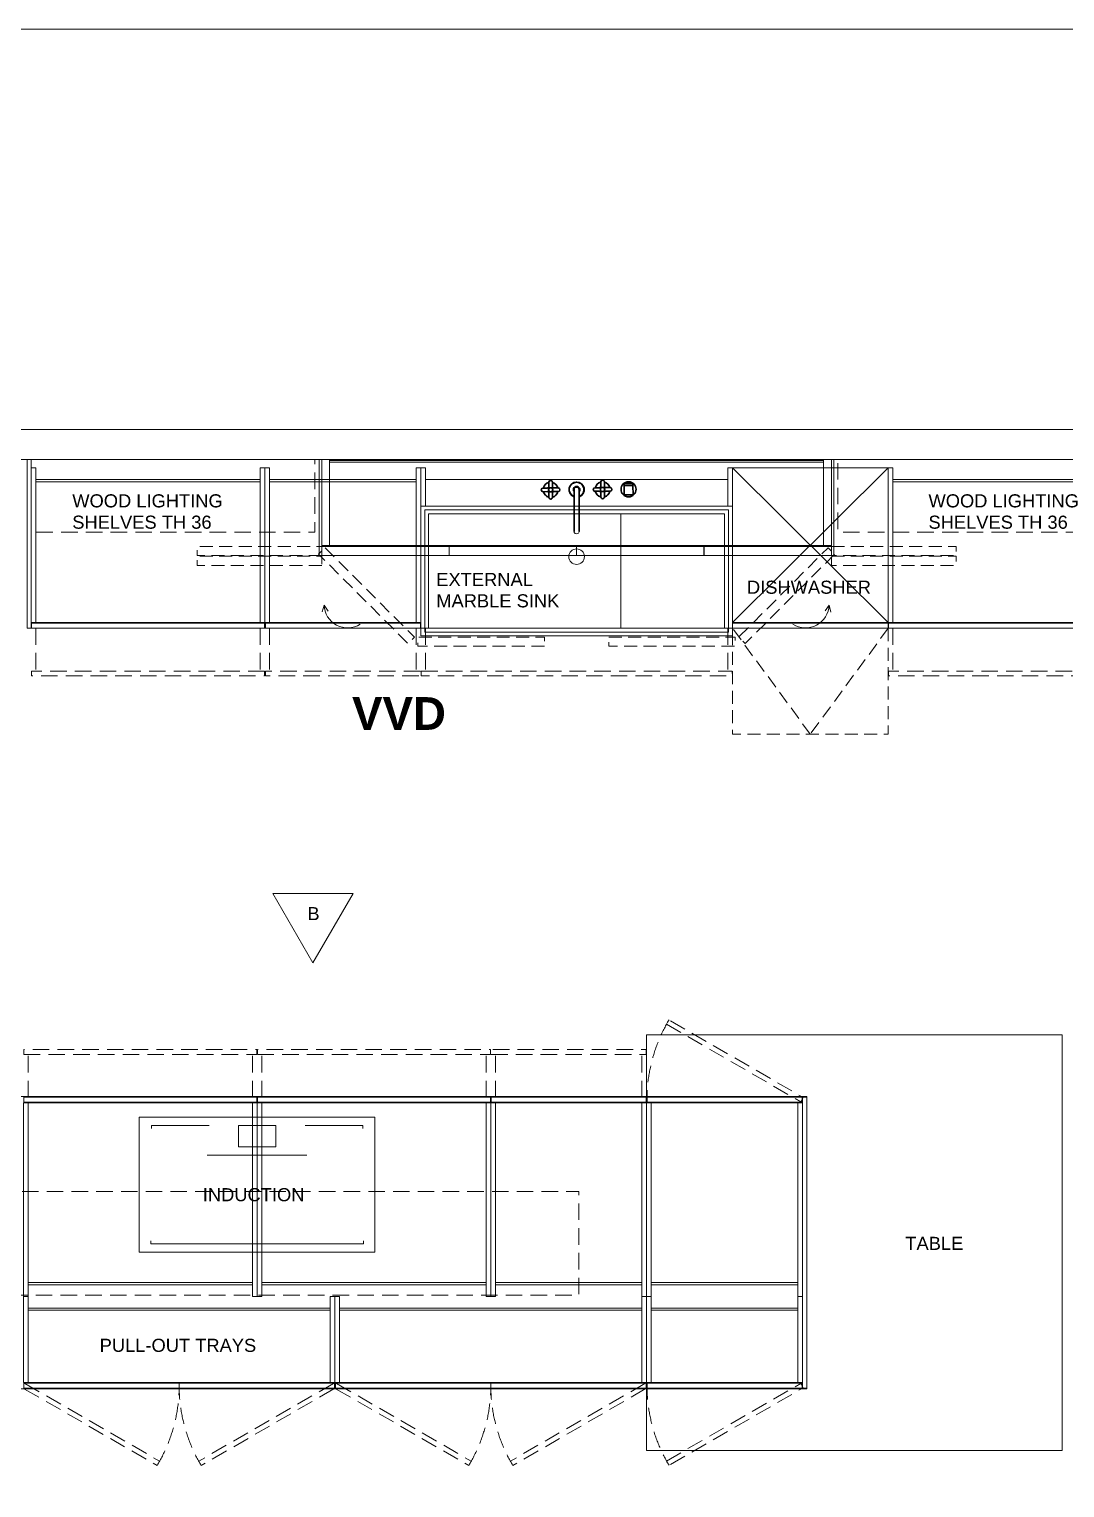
# Model space of a CAD drawing. Header units: millimetres. Extents: x -19300 to 834, y 3250 to 21602.
# Drawn here: x -15526 to -11538, y 15986 to 21602 of the extents above; entities that cross this region are included whole.
import ezdxf

# ---------------------------------------------------------------- set-up
doc = ezdxf.new("R2010")
doc.units = ezdxf.units.MM
doc.header["$LTSCALE"] = 50
for name, pattern in [('NASCOSTAX2aa', [1.5, 1, -0.5]), ('NASCOSTAX5', [1.5, 1, -0.5]), ('TRATTEGGIATAX2SSSS', [1.905, 1.27, -0.635])]:
    doc.linetypes.add(name, pattern=pattern)
for name, color, linetype, lineweight in [('_MOLTENI FURNITURE', 7, 'Continuous', 5), ('DADA_FURNITURES', 7, 'Continuous', 13), ('Linee arredi', 7, 'Continuous', 5), ('Nessuna', 7, 'Continuous', 5)]:
    doc.layers.add(name, color=color, linetype=linetype, lineweight=lineweight)
doc.layers.add('A04-_SOLID-050', color=7, linetype='Continuous', lineweight=25, true_color=0x848484)
doc.styles.add('Arial (bold)', font='arialbd.ttf')
doc.styles.add('Helvetica', font='')
doc.styles.get('Helvetica').set_extended_font_data('Helvetica')

# ---------------------------------------------------------------- blocks, each defined once
blk = doc.blocks.new('Gruppo')
at = {"layer": 'DADA_FURNITURES', "color": 7, "linetype": 'Continuous', "lineweight": 5, "transparency": 33554687, "flags": 128}
for points in [[(-14409, 19945.6), (-14399, 19945.6), (-14399, 19575.6), (-14409, 19575.6)], [(-14399, 19945.6), (-14369, 19945.6), (-14369, 19614.6), (-14399, 19614.6)], [(-14399, 19945.6), (-12437, 19945.6), (-12437, 19614.6), (-14399, 19614.6)], [(-14369, 19941.3), (-12467, 19941.3), (-12467, 19934.6), (-14369, 19934.6)], [(-12467, 19945.6), (-12437, 19945.6), (-12437, 19614.6), (-12467, 19614.6)], [(-12437, 19945.6), (-12427, 19945.6), (-12427, 19575.6), (-12437, 19575.6)], [(-13909, 19575.6), (-14399, 19575.6), (-14399, 19610.6), (-13909, 19610.6)], [(-13908.3, 19610.6), (-13418.3, 19610.6), (-13418.3, 19575.6), (-13908.3, 19575.6)], [(-12927.8, 19575.6), (-13417.8, 19575.6), (-13417.8, 19610.6), (-12927.8, 19610.6)], [(-12927, 19610.6), (-12437, 19610.6), (-12437, 19575.6), (-12927, 19575.6)]]:
    blk.add_lwpolyline(points, close=True, dxfattribs=at)
at = {"layer": 'DADA_FURNITURES', "linetype": 'NASCOSTAX5', "lineweight": 5, "transparency": 33554687, "flags": 128}
for points in [[(-14399, 19575.6), (-14879, 19575.6), (-14879, 19610.6), (-14399, 19610.6)], [(-14386.6, 19605.5), (-14042.3, 19261.1), (-14067, 19236.4), (-14411.4, 19580.7)], [(-12424.6, 19580.7), (-12769, 19236.4), (-12793.7, 19261.1), (-12449.4, 19605.5)], [(-12437, 19610.6), (-11957, 19610.6), (-11957, 19575.6), (-12437, 19575.6)], [(-14399, 19537.5), (-14879, 19537.5), (-14879, 19572.5), (-14399, 19572.5)], [(-12437, 19572.5), (-11957, 19572.5), (-11957, 19537.5), (-12437, 19537.5)], [(-13541.8, 19226.1), (-14028.8, 19226.1), (-14028.8, 19261.1), (-13541.8, 19261.1)], [(-13294.2, 19261.1), (-12807.2, 19261.1), (-12807.2, 19226.1), (-13294.2, 19226.1)]]:
    blk.add_lwpolyline(points, close=True, dxfattribs=at)
at = {"layer": 'DADA_FURNITURES', "color": 7, "linetype": 'Continuous', "lineweight": 5, "transparency": 33554687, "flags": 128}
for points in [[(-14398, 19358), (-14390.4, 19384.6), (-14375, 19361.7)], [(-12461.5, 19362), (-12445.6, 19384.6), (-12438.5, 19357.9)]]:
    blk.add_lwpolyline(points, dxfattribs=at)
at = {"layer": 'DADA_FURNITURES', "linetype": 'Continuous', "lineweight": 5, "transparency": 33554687}
for centre, start, end in [((-14299.4, 19387.8), 182.0416, 302.0416), ((-12536.7, 19387.8), 237.9584, 357.9584)]:
    blk.add_arc(centre, 91.1, start, end, dxfattribs=at)
blk = doc.blocks.new('Gruppo-144')
at = {"layer": 'DADA_FURNITURES'}
for p, q in [((-15530.4, 16677.9), (-14366.4, 16677.9)), ((-15530.4, 16669.9), (-14366.4, 16669.9)), ((-15530.4, 16391.9), (-14366.4, 16391.9))]:
    blk.add_line(p, q, dxfattribs=at)
at = {"layer": 'DADA_FURNITURES', "flags": 128}
for points in [[(-15548.4, 16722.9), (-15530.4, 16722.9), (-15530.4, 16391.9), (-15548.4, 16391.9), (-15548.4, 16722.9)], [(-14366.4, 16722.9), (-14348.4, 16722.9), (-14348.4, 16391.9), (-14366.4, 16391.9), (-14366.4, 16722.9)], [(-15546.9, 16388.9), (-14948.4, 16388.9), (-14948.4, 16369.9), (-15546.9, 16369.9), (-15546.9, 16388.9)], [(-14349.9, 16388.9), (-14948.4, 16388.9), (-14948.4, 16369.9), (-14349.9, 16369.9), (-14349.9, 16388.9)]]:
    blk.add_lwpolyline(points, dxfattribs=at)
at = {"layer": 'DADA_FURNITURES', "color": 7, "linetype": 'TRATTEGGIATAX2SSSS', "lineweight": 5, "flags": 128}
for points in [[(-15542.2, 16387.7), (-15023.8, 16088.4), (-15033.3, 16072), (-15551.7, 16371.2), (-15542.2, 16387.7)], [(-14354.7, 16387.7), (-14873, 16088.4), (-14863.5, 16072), (-14345.2, 16371.2), (-14354.7, 16387.7)]]:
    blk.add_lwpolyline(points, dxfattribs=at)
at = {"layer": 'DADA_FURNITURES', "color": 7, "linetype": 'TRATTEGGIATAX2SSSS', "lineweight": 5}
for centre, start, end in [((-15546.9, 16379.4), 329.0906, 0.9094), ((-14349.9, 16379.4), 179.0906, 210.9094)]:
    blk.add_arc(centre, 598.6, start, end, dxfattribs=at)
blk = doc.blocks.new('Gruppo-145')
at = {"layer": 'DADA_FURNITURES'}
for p, q in [((-14330.4, 16677.9), (-13166.4, 16677.9)), ((-14330.4, 16669.9), (-13166.4, 16669.9)), ((-14330.4, 16391.9), (-13166.4, 16391.9))]:
    blk.add_line(p, q, dxfattribs=at)
at = {"layer": 'DADA_FURNITURES', "flags": 128}
for points in [[(-14348.4, 16722.9), (-14330.4, 16722.9), (-14330.4, 16391.9), (-14348.4, 16391.9), (-14348.4, 16722.9)], [(-13166.4, 16722.9), (-13148.4, 16722.9), (-13148.4, 16391.9), (-13166.4, 16391.9), (-13166.4, 16722.9)], [(-14346.9, 16388.9), (-13748.4, 16388.9), (-13748.4, 16369.9), (-14346.9, 16369.9), (-14346.9, 16388.9)], [(-13149.9, 16388.9), (-13748.4, 16388.9), (-13748.4, 16369.9), (-13149.9, 16369.9), (-13149.9, 16388.9)]]:
    blk.add_lwpolyline(points, dxfattribs=at)
at = {"layer": 'DADA_FURNITURES', "color": 7, "linetype": 'TRATTEGGIATAX2SSSS', "lineweight": 5, "flags": 128}
for points in [[(-14342.2, 16387.7), (-13823.8, 16088.4), (-13833.3, 16072), (-14351.7, 16371.2), (-14342.2, 16387.7)], [(-13154.7, 16387.7), (-13673, 16088.4), (-13663.5, 16072), (-13145.2, 16371.2), (-13154.7, 16387.7)]]:
    blk.add_lwpolyline(points, dxfattribs=at)
at = {"layer": 'DADA_FURNITURES', "color": 7, "linetype": 'TRATTEGGIATAX2SSSS', "lineweight": 5}
for centre, start, end in [((-14346.9, 16379.4), 329.0906, 0.9094), ((-13149.9, 16379.4), 179.0906, 210.9094)]:
    blk.add_arc(centre, 598.6, start, end, dxfattribs=at)
blk = doc.blocks.new('Gruppo-146')
at = {"layer": 'DADA_FURNITURES'}
for p, q in [((-13130.4, 16677.9), (-12566.4, 16677.9)), ((-13130.4, 16669.9), (-12566.4, 16669.9)), ((-13130.4, 16391.9), (-12566.4, 16391.9))]:
    blk.add_line(p, q, dxfattribs=at)
at = {"layer": 'DADA_FURNITURES', "flags": 128}
for points in [[(-13148.4, 16722.9), (-13130.4, 16722.9), (-13130.4, 16391.9), (-13148.4, 16391.9), (-13148.4, 16722.9)], [(-12566.4, 16722.9), (-12548.4, 16722.9), (-12548.4, 16391.9), (-12566.4, 16391.9), (-12566.4, 16722.9)], [(-13146.9, 16388.9), (-12549.9, 16388.9), (-12549.9, 16369.9), (-13146.9, 16369.9), (-13146.9, 16388.9)]]:
    blk.add_lwpolyline(points, dxfattribs=at)
at = {"layer": 'DADA_FURNITURES', "color": 7, "linetype": 'TRATTEGGIATAX2SSSS', "lineweight": 5, "flags": 128}
blk.add_lwpolyline([(-13071.7, 16089.2), (-12554.7, 16387.7), (-12545.2, 16371.2), (-13062.2, 16072.7), (-13071.7, 16089.2)], dxfattribs=at)
at = {"layer": 'DADA_FURNITURES', "color": 7, "linetype": 'TRATTEGGIATAX2SSSS', "lineweight": 5}
blk.add_arc((-12549.9, 16379.4), 597, 179.0882, 210.9118, dxfattribs=at)
blk = doc.blocks.new('Gruppo-147')
at = {"layer": 'DADA_FURNITURES'}
for p, q in [((-13130.4, 17467.9), (-12566.4, 17467.9)), ((-13130.4, 16775.9), (-12566.4, 16775.9)), ((-13130.4, 16767.9), (-12566.4, 16767.9))]:
    blk.add_line(p, q, dxfattribs=at)
at = {"layer": 'DADA_FURNITURES', "color": 7, "linetype": 'TRATTEGGIATAX2SSSS', "lineweight": 5, "flags": 128}
blk.add_lwpolyline([(-13071.7, 17770.7), (-12554.7, 17472.2), (-12545.2, 17488.7), (-13062.2, 17787.2), (-13071.7, 17770.7)], dxfattribs=at)
at = {"layer": 'DADA_FURNITURES', "flags": 128}
for points in [[(-13148.4, 16722.9), (-13130.4, 16722.9), (-13130.4, 17467.9), (-13148.4, 17467.9), (-13148.4, 16722.9)], [(-13146.9, 17470.9), (-12549.9, 17470.9), (-12549.9, 17489.9), (-13146.9, 17489.9), (-13146.9, 17470.9)], [(-12566.4, 16722.9), (-12548.4, 16722.9), (-12548.4, 17467.9), (-12566.4, 17467.9), (-12566.4, 16722.9)]]:
    blk.add_lwpolyline(points, dxfattribs=at)
at = {"layer": 'DADA_FURNITURES', "color": 7, "linetype": 'TRATTEGGIATAX2SSSS', "lineweight": 5}
blk.add_arc((-12549.9, 17480.4), 597.1, 149.0883, 180.9117, dxfattribs=at)
blk = doc.blocks.new('Gruppo-148')
at = {"layer": 'DADA_FURNITURES', "color": 7, "linetype": 'TRATTEGGIATAX2SSSS', "lineweight": 5}
for p, q in [((-13730.4, 17489.9), (-13730.4, 17654.9)), ((-13166.4, 17489.9), (-13166.4, 17654.9))]:
    blk.add_line(p, q, dxfattribs=at)
at = {"layer": 'DADA_FURNITURES'}
for p, q in [((-13730.4, 17467.9), (-13166.4, 17467.9)), ((-13730.4, 16775.9), (-13166.4, 16775.9)), ((-13730.4, 16767.9), (-13166.4, 16767.9))]:
    blk.add_line(p, q, dxfattribs=at)
at = {"layer": 'DADA_FURNITURES', "color": 7, "linetype": 'TRATTEGGIATAX2SSSS', "lineweight": 5, "flags": 128}
blk.add_lwpolyline([(-13746.9, 17654.9), (-13149.9, 17654.9), (-13149.9, 17673.9), (-13746.9, 17673.9), (-13746.9, 17654.9)], dxfattribs=at)
at = {"layer": 'DADA_FURNITURES', "flags": 128}
for points in [[(-13748.4, 16722.9), (-13730.4, 16722.9), (-13730.4, 17467.9), (-13748.4, 17467.9), (-13748.4, 16722.9)], [(-13746.9, 17470.9), (-13149.9, 17470.9), (-13149.9, 17489.9), (-13746.9, 17489.9), (-13746.9, 17470.9)], [(-13166.4, 16722.9), (-13148.4, 16722.9), (-13148.4, 17467.9), (-13166.4, 17467.9), (-13166.4, 16722.9)]]:
    blk.add_lwpolyline(points, dxfattribs=at)
blk = doc.blocks.new('Gruppo-149')
at = {"layer": 'DADA_FURNITURES', "color": 7, "linetype": 'TRATTEGGIATAX2SSSS', "lineweight": 5}
for p, q in [((-14630.4, 17489.9), (-14630.4, 17654.9)), ((-13766.4, 17489.9), (-13766.4, 17654.9))]:
    blk.add_line(p, q, dxfattribs=at)
at = {"layer": 'DADA_FURNITURES'}
for p, q in [((-14630.4, 17467.9), (-13766.4, 17467.9)), ((-14630.4, 16775.9), (-13766.4, 16775.9)), ((-14630.4, 16767.9), (-13766.4, 16767.9))]:
    blk.add_line(p, q, dxfattribs=at)
at = {"layer": 'DADA_FURNITURES', "color": 7, "linetype": 'TRATTEGGIATAX2SSSS', "lineweight": 5, "flags": 128}
blk.add_lwpolyline([(-14646.9, 17654.9), (-13749.9, 17654.9), (-13749.9, 17673.9), (-14646.9, 17673.9), (-14646.9, 17654.9)], dxfattribs=at)
at = {"layer": 'DADA_FURNITURES', "flags": 128}
for points in [[(-14648.4, 16722.9), (-14630.4, 16722.9), (-14630.4, 17467.9), (-14648.4, 17467.9), (-14648.4, 16722.9)], [(-14646.9, 17470.9), (-13749.9, 17470.9), (-13749.9, 17489.9), (-14646.9, 17489.9), (-14646.9, 17470.9)], [(-13766.4, 16722.9), (-13748.4, 16722.9), (-13748.4, 17467.9), (-13766.4, 17467.9), (-13766.4, 16722.9)]]:
    blk.add_lwpolyline(points, dxfattribs=at)
blk = doc.blocks.new('Gruppo-150')
at = {"layer": 'DADA_FURNITURES', "color": 7, "linetype": 'TRATTEGGIATAX2SSSS', "lineweight": 5}
for p, q in [((-15530.4, 17489.9), (-15530.4, 17654.9)), ((-14666.4, 17489.9), (-14666.4, 17654.9))]:
    blk.add_line(p, q, dxfattribs=at)
at = {"layer": 'DADA_FURNITURES'}
for p, q in [((-15530.4, 17467.9), (-14666.4, 17467.9)), ((-15530.4, 16775.9), (-14666.4, 16775.9)), ((-15530.4, 16767.9), (-14666.4, 16767.9))]:
    blk.add_line(p, q, dxfattribs=at)
at = {"layer": 'DADA_FURNITURES', "color": 7, "linetype": 'TRATTEGGIATAX2SSSS', "lineweight": 5, "flags": 128}
blk.add_lwpolyline([(-15546.9, 17654.9), (-14649.9, 17654.9), (-14649.9, 17673.9), (-15546.9, 17673.9), (-15546.9, 17654.9)], dxfattribs=at)
at = {"layer": 'DADA_FURNITURES', "flags": 128}
for points in [[(-15548.4, 16722.9), (-15530.4, 16722.9), (-15530.4, 17467.9), (-15548.4, 17467.9), (-15548.4, 16722.9)], [(-15546.9, 17470.9), (-14649.9, 17470.9), (-14649.9, 17489.9), (-15546.9, 17489.9), (-15546.9, 17470.9)], [(-14666.4, 16722.9), (-14648.4, 16722.9), (-14648.4, 17467.9), (-14666.4, 17467.9), (-14666.4, 16722.9)]]:
    blk.add_lwpolyline(points, dxfattribs=at)
blk = doc.blocks.new('Gruppo-156')
at = {"layer": 'DADA_FURNITURES', "color": 251, "linetype": 'Continuous', "lineweight": 5, "true_color": 0x5b5b5b, "transparency": 33554687}
blk.add_line((-14456.4, 17266.3), (-14840.4, 17266.3), dxfattribs=at)
at = {"layer": 'DADA_FURNITURES', "color": 7, "linetype": 'Continuous', "lineweight": 5, "transparency": 33554687, "flags": 128}
blk.add_lwpolyline([(-14194.4, 16893.3), (-15102.4, 16893.3), (-15102.4, 17413.3), (-14194.4, 17413.3)], close=True, dxfattribs=at)
at = {"layer": 'DADA_FURNITURES', "color": 251, "linetype": 'Continuous', "lineweight": 5, "true_color": 0x5b5b5b, "transparency": 33554687, "flags": 128}
for points in [[(-15055.4, 17369.3), (-15055.4, 17381.3), (-14833.4, 17381.3)], [(-14241.4, 17369.3), (-14241.4, 17381.3), (-14463.4, 17381.3)], [(-14238.9, 16937.3), (-14238.9, 16925.3), (-15057.9, 16925.3), (-15057.9, 16937.3)]]:
    blk.add_lwpolyline(points, dxfattribs=at)
blk.add_lwpolyline([(-14576.5, 17298.3), (-14720.3, 17298.3), (-14720.3, 17381.3), (-14576.5, 17381.3)], close=True, dxfattribs=at)
blk = doc.blocks.new('Gruppo-161')
at = {"layer": 'DADA_FURNITURES'}
for p, q in [((-14036, 19867.6), (-14600, 19867.6)), ((-14036, 19859.6), (-14600, 19859.6)), ((-14036, 19317.6), (-14600, 19317.6))]:
    blk.add_line(p, q, dxfattribs=at)
at = {"layer": 'DADA_FURNITURES', "color": 7, "linetype": 'TRATTEGGIATAX2SSSS', "lineweight": 5}
for p, q in [((-14600, 19295.6), (-14600, 19130.6)), ((-14036, 19295.6), (-14036, 19130.6))]:
    blk.add_line(p, q, dxfattribs=at)
at = {"layer": 'DADA_FURNITURES', "flags": 128}
for points in [[(-14600, 19912.6), (-14618, 19912.6), (-14618, 19317.6), (-14600, 19317.6), (-14600, 19912.6)], [(-14018, 19912.6), (-14036, 19912.6), (-14036, 19317.6), (-14018, 19317.6), (-14018, 19912.6)], [(-14019.5, 19314.6), (-14616.5, 19314.6), (-14616.5, 19295.6), (-14019.5, 19295.6), (-14019.5, 19314.6)]]:
    blk.add_lwpolyline(points, dxfattribs=at)
at = {"layer": 'DADA_FURNITURES', "color": 7, "linetype": 'TRATTEGGIATAX2SSSS', "lineweight": 5, "flags": 128}
blk.add_lwpolyline([(-14019.5, 19130.6), (-14616.5, 19130.6), (-14616.5, 19111.6), (-14019.5, 19111.6), (-14019.5, 19130.6)], dxfattribs=at)
blk = doc.blocks.new('Gruppo-162')
at = {"layer": 'DADA_FURNITURES'}
for p, q in [((-14636, 19867.6), (-15500, 19867.6)), ((-14636, 19859.6), (-15500, 19859.6)), ((-14636, 19317.6), (-15500, 19317.6))]:
    blk.add_line(p, q, dxfattribs=at)
at = {"layer": 'DADA_FURNITURES', "color": 7, "linetype": 'TRATTEGGIATAX2SSSS', "lineweight": 5}
for p, q in [((-15500, 19295.6), (-15500, 19130.6)), ((-14636, 19295.6), (-14636, 19130.6))]:
    blk.add_line(p, q, dxfattribs=at)
at = {"layer": 'DADA_FURNITURES', "flags": 128}
for points in [[(-15500, 19912.6), (-15518, 19912.6), (-15518, 19317.6), (-15500, 19317.6), (-15500, 19912.6)], [(-14618, 19912.6), (-14636, 19912.6), (-14636, 19317.6), (-14618, 19317.6), (-14618, 19912.6)], [(-14619.5, 19314.6), (-15516.5, 19314.6), (-15516.5, 19295.6), (-14619.5, 19295.6), (-14619.5, 19314.6)]]:
    blk.add_lwpolyline(points, dxfattribs=at)
at = {"layer": 'DADA_FURNITURES', "color": 7, "linetype": 'TRATTEGGIATAX2SSSS', "lineweight": 5, "flags": 128}
blk.add_lwpolyline([(-14619.5, 19130.6), (-15516.5, 19130.6), (-15516.5, 19111.6), (-14619.5, 19111.6), (-14619.5, 19130.6)], dxfattribs=at)
blk = doc.blocks.new('Simbolo-10')
at = {"layer": 'DADA_FURNITURES', "color": 7, "linetype": 'TRATTEGGIATAX2SSSS', "lineweight": 5}
for p, q in [((-216.5, 582), (-381.5, 582)), ((-216.5, -582), (-381.5, -582))]:
    blk.add_line(p, q, dxfattribs=at)
at = {"layer": 'DADA_FURNITURES'}
blk.add_line((355.5, 582), (355.5, -582), dxfattribs=at)
at = {"layer": 'DADA_FURNITURES', "color": 7, "linetype": 'Continuous', "lineweight": 5}
for p, q in [((309.6, 129), (309.1, 129)), ((309.7, 112), (309.6, 129)), ((322.7, 112.1), (322.6, 129)), ((323.1, 129), (322.6, 129)), ((287.3, 106.8), (287.3, 106.3)), ((304.2, 106.4), (287.3, 106.3)), ((304.3, 93.4), (287.3, 93.3)), ((287.3, 93.3), (287.3, 92.8)), ((304.2, 106.9), (304.2, 106.4)), ((304.3, 92.9), (304.3, 93.4)), ((307.7, 108.4), (308.1, 108.1)), ((308.1, 108.1), (307.8, 108.4)), ((308.2, 91.8), (307.8, 91.5)), ((307.9, 91.4), (308.2, 91.8)), ((309.2, 112), (309.7, 112)), ((309.4, 87.9), (309.9, 87.9)), ((309.5, 71), (310, 71)), ((309.9, 87.9), (310, 71)), ((323.2, 112.1), (322.7, 112.1)), ((322.9, 88), (323, 71)), ((323.4, 88), (322.9, 88)), ((323, 71), (323.5, 71)), ((324.7, 108.6), (324.4, 108.2)), ((324.4, 108.2), (324.7, 108.5)), ((324.9, 91.6), (324.5, 91.9)), ((324.5, 91.9), (324.8, 91.5)), ((328.3, 107.1), (328.3, 106.6)), ((328.3, 106.6), (345.3, 106.7)), ((328.4, 93.6), (345.3, 93.7)), ((328.4, 93.1), (328.4, 93.6)), ((345.3, 106.7), (345.3, 107.2)), ((345.3, 93.2), (345.3, 93.7)), ((288.6, -93.2), (288.6, -93.7)), ((305.5, -93.6), (288.6, -93.7)), ((305.6, -106.6), (288.7, -106.7)), ((288.7, -106.7), (288.7, -107.2)), ((305.5, -93.1), (305.5, -93.6)), ((305.6, -107.1), (305.6, -106.6)), ((309.5, -91.9), (309.1, -91.5)), ((309.1, -91.6), (309.4, -91.9)), ((309.5, -108.2), (309.2, -108.5)), ((309.2, -108.6), (309.6, -108.2)), ((311, -71), (310.5, -71)), ((310.6, -88), (311.1, -88)), ((310.7, -112.1), (311.2, -112.1)), ((311.1, -88), (311, -71)), ((311.2, -112.1), (311.3, -129)), ((324, -87.9), (323.9, -71)), ((324.4, -71), (323.9, -71)), ((324.5, -87.9), (324, -87.9)), ((324.2, -112), (324.3, -129)), ((324.7, -112), (324.2, -112)), ((326, -91.4), (325.7, -91.8)), ((325.7, -91.8), (326.1, -91.5)), ((325.8, -108.1), (326.1, -108.4)), ((326.2, -108.4), (325.8, -108.1)), ((329.6, -92.9), (329.6, -93.4)), ((329.6, -93.4), (346.6, -93.3)), ((329.7, -106.4), (346.7, -106.3)), ((329.7, -106.9), (329.7, -106.4)), ((346.6, -93.3), (346.6, -92.8)), ((346.7, -106.8), (346.7, -106.3)), ((310.8, -129), (311.3, -129)), ((324.3, -129), (324.8, -129)), ((340.8, -182.8), (340.9, -201.2)), ((340.9, -201.2), (341, -216.8))]:
    blk.add_line(p, q, dxfattribs=at)
at = {"layer": 'DADA_FURNITURES', "color": 7, "linetype": 'Continuous', "lineweight": 30}
for p, q in [((309.2, 112), (309.1, 129)), ((323.2, 112.1), (323.1, 129)), ((304.2, 106.9), (287.3, 106.8)), ((304.3, 92.9), (287.3, 92.8)), ((309.4, 87.9), (309.5, 71)), ((323.4, 88), (323.5, 71)), ((328.3, 107.1), (345.3, 107.2)), ((328.4, 93.1), (345.3, 93.2)), ((157.3, 10), (156, 10)), ((317, 10), (157.3, 10)), ((157.3, -10), (156, -10)), ((317, -10), (157.3, -10)), ((305.5, -93.1), (288.6, -93.2)), ((305.6, -107.1), (288.7, -107.2)), ((310.6, -88), (310.5, -71)), ((310.7, -112.1), (310.8, -129)), ((324.5, -87.9), (324.4, -71)), ((324.7, -112), (324.8, -129)), ((329.6, -92.9), (346.6, -92.8)), ((329.7, -106.9), (346.7, -106.8)), ((296.5, -215.1), (296.3, -185.2)), ((296.3, -185.2), (296.9, -185.2)), ((296.5, -215.1), (297.1, -215.1)), ((296.9, -183.1), (332.8, -182.8)), ((297.1, -217.2), (296.9, -183.1)), ((297.1, -217.2), (333, -216.9)), ((333, -216.9), (332.8, -182.8)), ((332.8, -184.4), (333.8, -184.4)), ((333, -215.4), (334, -215.4)), ((340.8, -182.8), (333.8, -182.9)), ((333.8, -182.9), (333.9, -201.2)), ((333.9, -201.2), (334, -216.9)), ((341, -216.8), (334, -216.9)), ((341.3, -183.3), (341.4, -201.1)), ((341.4, -201.1), (341.5, -216.3))]:
    blk.add_line(p, q, dxfattribs=at)
at = {"layer": 'DADA_FURNITURES', "color": 7, "linetype": 'TRATTEGGIATAX2SSSS', "lineweight": 5, "flags": 128}
blk.add_lwpolyline([(-381.5, 598.5), (-381.5, -598.5), (-400.5, -598.5), (-400.5, 598.5), (-381.5, 598.5)], dxfattribs=at)
at = {"layer": 'DADA_FURNITURES', "flags": 128}
for points in [[(400.5, 600), (400.5, 582), (254, 582), (254, 600), (400.5, 600)], [(400.5, -582), (400.5, -600), (254, -600), (254, -582), (400.5, -582)]]:
    blk.add_lwpolyline(points, dxfattribs=at)
at = {"layer": 'DADA_FURNITURES', "color": 7, "linetype": 'Continuous', "lineweight": 5}
for centre, radius in [((316.3, 100), 8.35), ((316.3, 100), 7.8), ((317.6, -100), 8.35), ((317.6, -100), 7.8), ((318.3, -200), 28.8)]:
    blk.add_circle(centre, radius, dxfattribs=at)
at = {"layer": 'DADA_FURNITURES', "color": 7, "linetype": 'Continuous', "lineweight": 30}
for centre, radius in [((316.3, 100), 8.15), ((316.3, 100), 8), ((317.6, -100), 8.15), ((317.6, -100), 8), ((318.3, -200), 29)]:
    blk.add_circle(centre, radius, dxfattribs=at)
for centre, radius, start, end in [((316.3, 100), 29, 104.3071, 166.3897), ((316.1, 129), 7, 0.3484, 180.3484), ((316.3, 100), 29, 14.3071, 76.3897), ((287.3, 99.8), 7, 90.3484, 270.3484), ((316.3, 100), 29, 194.3071, 256.3897), ((304.2, 111.9), 5, 270.3516, 315.4642), ((304.3, 87.9), 5, 45.2438, 90.3452), ((316.3, 100), 12, 135.2312, 135.4655), ((304.2, 112), 5, 315.2438, 0.3452), ((316.3, 100), 12, 225.2312, 225.4655), ((304.4, 87.9), 5, 0.3516, 45.4642), ((316.5, 71), 7, 180.3484, 0.3484), ((328.2, 112.1), 5, 180.3516, 225.4642), ((328.4, 88), 5, 135.2325, 180.3452), ((316.3, 100), 29, 284.3071, 284.9021), ((316.3, 100), 29, 284.9021, 346.3897), ((316.3, 100), 12, 45.2312, 45.4655), ((328.3, 112.1), 5, 225.2439, 270.3452), ((316.3, 100), 12, 315.2312, 315.4655), ((328.4, 88.1), 5, 90.3516, 135.4642), ((345.3, 100.2), 7, 270.3484, 90.3484), ((317, 0), 29, 200.1713, 159.8287), ((317, 0), 28.5, 200.541, 159.459), ((317, 0), 12.5, 270, 126.8698), ((317, 0), 10, 270, 90), ((317, 0), 12.5, 233.1302, 270), ((288.6, -100.2), 7, 90.3484, 270.3484), ((317.6, -100), 29, 104.3071, 166.3897), ((317.6, -100), 29, 194.3071, 256.3897), ((305.5, -88.1), 5, 270.3516, 315.4642), ((305.6, -112.1), 5, 45.2439, 90.3452), ((305.6, -88), 5, 315.2325, 0.3452), ((317.6, -100), 12, 135.2312, 135.4655), ((317.6, -100), 12, 225.2312, 225.4655), ((305.7, -112.1), 5, 0.3516, 45.4642), ((317.4, -71), 7, 0.3484, 180.3484), ((317.6, -100), 29, 14.3071, 76.3897), ((329.5, -87.9), 5, 180.3516, 225.4642), ((329.7, -112), 5, 135.2438, 180.3452), ((317.6, -100), 29, 284.9021, 346.3897), ((317.6, -100), 12, 45.2312, 45.4655), ((329.6, -87.9), 5, 225.2438, 270.3452), ((317.6, -100), 12, 315.2312, 315.4655), ((329.7, -111.9), 5, 90.3516, 135.4642), ((346.6, -99.8), 7, 270.3484, 90.3484), ((317.8, -129), 7, 180.3484, 0.3484), ((317.6, -100), 29, 284.3071, 284.9021), ((340.8, -183.3), 0.5, 0.3798, 90.3798), ((341, -216.3), 0.5, 270.3798, 0.3798)]:
    blk.add_arc(centre, radius, start, end, dxfattribs=at)
at = {"layer": 'DADA_FURNITURES', "color": 7, "linetype": 'Continuous', "lineweight": 5}
for centre, radius, start, end in [((316.3, 100), 28.5, 104.5571, 166.1397), ((316.1, 129), 6.5, 0.3484, 180.3484), ((316.3, 100), 28.5, 14.5571, 76.1397), ((287.3, 99.8), 6.5, 90.3484, 270.3484), ((316.3, 100), 28.5, 194.5571, 256.1397), ((304.2, 111.9), 5.5, 270.3498, 315.4658), ((304.3, 87.9), 5.5, 45.2309, 90.347), ((304.2, 112), 5.5, 315.2309, 0.347), ((316.3, 100), 11.5, 135.2312, 135.4655), ((316.3, 100), 11.5, 225.2312, 225.4655), ((304.4, 87.9), 5.5, 0.3498, 45.4658), ((316.5, 71), 6.5, 180.3484, 0.3484), ((328.2, 112.1), 5.5, 180.3498, 225.4658), ((328.4, 88), 5.5, 135.2309, 180.347), ((316.3, 100), 28.5, 284.5571, 284.9021), ((316.3, 100), 28.5, 284.9021, 346.1397), ((328.3, 112.1), 5.5, 225.2309, 270.347), ((316.3, 100), 11.5, 45.2312, 45.4655), ((328.4, 88.1), 5.5, 90.3498, 135.4658), ((316.3, 100), 11.5, 315.2312, 315.4655), ((345.3, 100.2), 6.5, 270.3484, 90.3484), ((317, 0), 12.3, 270, 125.609), ((317, 0), 12.3, 234.391, 270), ((288.6, -100.2), 6.5, 90.3484, 270.3484), ((317.6, -100), 28.5, 104.5571, 166.1397), ((317.6, -100), 28.5, 194.5571, 256.1397), ((305.5, -88.1), 5.5, 270.3498, 315.4658), ((305.6, -112.1), 5.5, 45.2309, 90.347), ((317.6, -100), 11.5, 135.2312, 135.4655), ((305.6, -88), 5.5, 315.2309, 0.347), ((317.6, -100), 11.5, 225.2312, 225.4655), ((305.7, -112.1), 5.5, 0.3498, 45.4658), ((317.4, -71), 6.5, 0.3484, 180.3484), ((329.5, -87.9), 5.5, 180.3498, 225.4658), ((329.7, -112), 5.5, 135.2309, 180.347), ((317.6, -100), 28.5, 14.5571, 76.1397), ((317.6, -100), 28.5, 284.9021, 346.1397), ((329.6, -87.9), 5.5, 225.2309, 270.347), ((317.6, -100), 11.5, 45.2312, 45.4655), ((329.7, -111.9), 5.5, 90.3498, 135.4658), ((317.6, -100), 11.5, 315.2312, 315.4655), ((346.6, -99.8), 6.5, 270.3484, 90.3484), ((317.8, -129), 6.5, 180.3484, 0.3484), ((317.6, -100), 28.5, 284.5571, 284.9021)]:
    blk.add_arc(centre, radius, start, end, dxfattribs=at)
at = {"layer": 'DADA_FURNITURES', "color": 7, "linetype": 'Continuous', "lineweight": 5, "transparency": 33554687}
blk.add_arc((156.7, 0), 10, 86.5013, 273.4987, dxfattribs=at)
at = {"layer": 'Linee arredi'}
for p, q in [((-246.5, -600), (-246.5, 600)), ((-246.5, 600), (254, 600)), ((254, 600), (-232.5, 600)), ((-231.5, -585), (-231.5, 585)), ((-231.5, 585), (239, 585)), ((-231.5, -585), (-231.5, 585)), ((-216.5, 570), (224, 570)), ((-216.5, -570), (-216.5, 570)), ((224, 570), (224, -570)), ((239, 585), (239, -585)), ((254, 600), (254, -600)), ((254, 600), (254, -600)), ((254, -600), (-246.5, -600)), ((254, -600), (-232.5, -600)), ((239, -585), (-231.5, -585)), ((224, -570), (-216.5, -570))]:
    blk.add_line(p, q, dxfattribs=at)
blk.add_circle((59, 0), 30, dxfattribs=at)
blk = doc.blocks.new('Gruppo-163')
at = {"layer": 'DADA_FURNITURES'}
for p, q in [((-12218, 19317.6), (-12818, 19912.6)), ((-12818, 19317.6), (-12218, 19912.6))]:
    blk.add_line(p, q, dxfattribs=at)
at = {"layer": 'DADA_FURNITURES', "linetype": 'NASCOSTAX2aa'}
for p, q in [((-12518, 18887.7), (-12818, 19295.6)), ((-12218, 19295.6), (-12518, 18887.7))]:
    blk.add_line(p, q, dxfattribs=at)
at = {"layer": 'DADA_FURNITURES', "flags": 128}
blk.add_lwpolyline([(-12218, 19317.6), (-12818, 19317.6), (-12818, 19912.6), (-12218, 19912.6), (-12218, 19317.6)], dxfattribs=at)
at = {"layer": 'DADA_FURNITURES', "color": 7, "linetype": 'Continuous', "lineweight": 5, "transparency": 33554687, "flags": 128}
blk.add_lwpolyline([(-12818, 19314.6), (-12218, 19314.6), (-12218, 19295.6), (-12818, 19295.6)], close=True, dxfattribs=at)
at = {"layer": 'DADA_FURNITURES', "linetype": 'NASCOSTAX2aa', "flags": 128}
blk.add_lwpolyline([(-12218, 19295.6), (-12218, 18887.7), (-12818, 18887.7), (-12818, 19295.6)], dxfattribs=at)
blk = doc.blocks.new('Gruppo-164')
at = {"layer": 'DADA_FURNITURES'}
for p, q in [((-11336, 19867.6), (-12200, 19867.6)), ((-11336, 19859.6), (-12200, 19859.6)), ((-11336, 19317.6), (-12200, 19317.6))]:
    blk.add_line(p, q, dxfattribs=at)
at = {"layer": 'DADA_FURNITURES', "color": 7, "linetype": 'TRATTEGGIATAX2SSSS', "lineweight": 5}
for p, q in [((-12200, 19295.6), (-12200, 19130.6)), ((-11336, 19295.6), (-11336, 19130.6))]:
    blk.add_line(p, q, dxfattribs=at)
at = {"layer": 'DADA_FURNITURES', "flags": 128}
for points in [[(-12200, 19912.6), (-12218, 19912.6), (-12218, 19317.6), (-12200, 19317.6), (-12200, 19912.6)], [(-11318, 19912.6), (-11336, 19912.6), (-11336, 19317.6), (-11318, 19317.6), (-11318, 19912.6)], [(-11319.5, 19314.6), (-12216.5, 19314.6), (-12216.5, 19295.6), (-11319.5, 19295.6), (-11319.5, 19314.6)]]:
    blk.add_lwpolyline(points, dxfattribs=at)
at = {"layer": 'DADA_FURNITURES', "color": 7, "linetype": 'TRATTEGGIATAX2SSSS', "lineweight": 5, "flags": 128}
blk.add_lwpolyline([(-11319.5, 19130.6), (-12216.5, 19130.6), (-12216.5, 19111.6), (-11319.5, 19111.6), (-11319.5, 19130.6)], dxfattribs=at)

msp = doc.modelspace()

# ---------------------------------------------------------------- linework, layer by layer
at = {"layer": 'A04-_SOLID-050', "color": 7, "linetype": 'Continuous', "lineweight": 5, "flags": 128}
msp.add_lwpolyline([(-17530.6, 19945.6), (-10050, 19945.6), (-10050, 20061), (-17530.6, 20061), (-17530.6, 20036.7)], close=True, dxfattribs=at)
at = {"layer": 'DADA_FURNITURES', "color": 7, "linetype": 'Continuous', "lineweight": 5, "transparency": 33554687}
msp.add_line((-13248, 19295.6), (-13248, 19736.1), dxfattribs=at)
at = {"layer": 'DADA_FURNITURES', "color": 7, "linetype": 'Continuous', "lineweight": 5, "transparency": 33554687, "flags": 128}
for points in [[(-19300, 21602), (833.5, 21602), (833.5, 3250), (-19300, 3250)], [(-15534, 19945.6), (-15518, 19945.6), (-15518, 19295.6), (-15534, 19295.6)], [(-15518, 19945.6), (-11318, 19945.6), (-11318, 19295.6), (-15518, 19295.6)], [(-14433.1, 18007), (-14278.8, 18274.3), (-14587.4, 18274.7)], [(-13148.8, 17730), (-11548.8, 17730), (-11548.8, 16130), (-13148.8, 16130)], [(-16764.5, 17492.9), (-12532.1, 17492.9), (-12532.1, 16366.9), (-16764.5, 16366.9)], [(-12532.1, 17489.9), (-12532.1, 16369.9), (-12548.4, 16369.9), (-12548.4, 17489.9)]]:
    msp.add_lwpolyline(points, close=True, dxfattribs=at)
at = {"layer": 'DADA_FURNITURES', "color": 7, "linetype": 'TRATTEGGIATAX2SSSS', "lineweight": 5, "flags": 128}
for points in [[(-15518, 19945.6), (-14425.6, 19945.6), (-14425.6, 19665.6), (-15518, 19665.6)], [(-12411.8, 19945.6), (-11319.4, 19945.6), (-11319.4, 19665.6), (-12411.8, 19665.6)], [(-15839.1, 17127.3), (-13409.1, 17127.3), (-13409.1, 16727.3), (-15839.1, 16727.3)]]:
    msp.add_lwpolyline(points, close=True, dxfattribs=at)

# ---------------------------------------------------------------- block references
at = {"layer": 'DADA_FURNITURES', "color": 7, "transparency": 33554687}
for name in ['Gruppo', 'Gruppo-162', 'Gruppo-161', 'Gruppo-164', 'Gruppo-147', 'Gruppo-150', 'Gruppo-149', 'Gruppo-148', 'Gruppo-156', 'Gruppo-144', 'Gruppo-145', 'Gruppo-146']:
    msp.add_blockref(name, (0, 0), dxfattribs=at)
at = {"layer": 'DADA_FURNITURES', "color": 7, "transparency": 33554687, "rotation": 90}
msp.add_blockref('Simbolo-10', (-13418, 19512.1), dxfattribs=at)
at = {"layer": 'Nessuna', "color": 7, "transparency": 33554687}
msp.add_blockref('Gruppo-163', (0, 0), dxfattribs=at)

# ---------------------------------------------------------------- texts
at = {"layer": '_MOLTENI FURNITURE', "color": 7, "transparency": 33554687, "insert": (-14282.7, 19030.1), "char_height": 125.86, "attachment_point": 1, "line_spacing_factor": 0.996218, "style": 'Arial (bold)'}
msp.add_mtext('VVD ', dxfattribs=at)
at = {"layer": 'DADA_FURNITURES', "color": 7, "transparency": 33554687, "char_height": 50.436, "width": 581.712, "attachment_point": 1, "line_spacing_factor": 0.97755, "style": 'Helvetica'}
for insert in [(-15360, 19811.2), (-12063, 19811.2)]:
    msp.add_mtext('WOOD LIGHTING SHELVES TH 36', dxfattribs=dict(at, insert=insert))
at = {"layer": 'DADA_FURNITURES', "color": 7, "transparency": 33554687, "attachment_point": 1, "line_spacing_factor": 0.97755, "style": 'Helvetica'}
for s, insert, char_height in [('EXTERNAL\\PMARBLE SINK', (-13958.3, 19508.4), 50.436), ('DISHWASHER', (-12762.1, 19478.6), 50.44), ('B', (-14454.6, 18221.9), 50.4), ('INDUCTION', (-14857.4, 17139.8), 50.44), ('TABLE', (-12152.2, 16952.3), 50.44), ('PULL-OUT TRAYS', (-15254.6, 16559.8), 50.436)]:
    msp.add_mtext(s, dxfattribs=dict(at, insert=insert, char_height=char_height))

doc.saveas('drawing.dxf')
